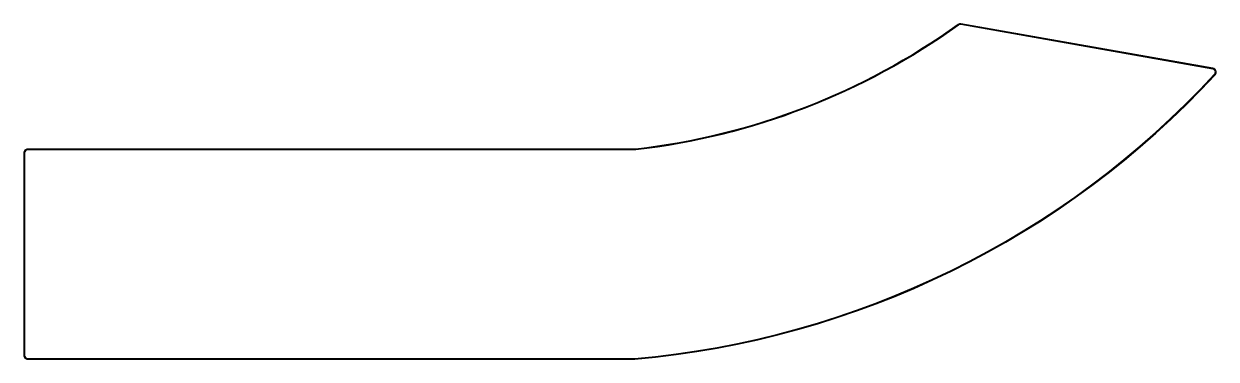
# Model space of a CAD drawing. Header units: millimetres. Extents: x -79 to 75, y 1 to 45.
import ezdxf

# ---------------------------------------------------------------- set-up
doc = ezdxf.new("R2010")
doc.units = ezdxf.units.MM
doc.layers.get('0').update_dxf_attribs({"linetype": 'CONTINUOUS'})

msp = doc.modelspace()

# ---------------------------------------------------------------- linework, layer by layer
for points in [[(-78, 28.5, 0.414214), (-78.5, 28), (-78.5, 2, 0.414214), (-78, 1.5), (-0.06, 1.5, 0.186879), (74.46, 38.06, 0.593164), (74.18, 38.89), (41.83, 44.6, 0.202278), (41.45, 44.51, -0.127952), (0.09, 28.5)], [(74.39, 38.13, 0.593164), (74.17, 38.79), (41.81, 44.5, 0.202278), (41.51, 44.43, -0.127968), (0.09, 28.4), (-78, 28.4, 0.414214), (-78.4, 28), (-78.4, 2, 0.414214), (-78, 1.6), (-0.07, 1.6, 0.18687)]]:
    msp.add_lwpolyline(points, format="xyb", close=True)

doc.saveas('drawing.dxf')
